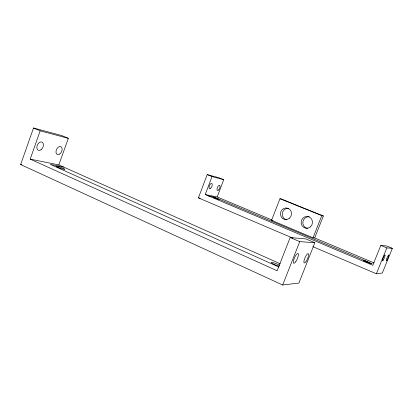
<?xml version="1.0" encoding="UTF-8"?>
<svg xmlns="http://www.w3.org/2000/svg" width="413" height="413" viewBox="0 0 413 413"><rect width="100%" height="100%" fill="white"/><g stroke="black" fill="none" stroke-linecap="round" stroke-linejoin="round"><path stroke-width="0.62" d="M30.185 159.129L277.144 270.773L290.163 237.542L305.873 238.915L314.861 242.72L298.909 283.06L282.673 285.006L20.65 164.56L33.51 127.994L61.924 135.619L68.326 138.329L58.837 164.921L30.185 159.129L40.164 130.833L68.326 138.329M292.729 238.094L198.426 197.873L207.202 174.611L219.06 177.791L223.727 179.691L217.171 196.955L205.23 194.538L212.019 176.578L223.727 179.691M271.558 220.346L279.957 198.72L281.842 199.19L323.369 215.978L314.685 237.955L313.028 237.795L271.558 220.346L273.019 220.568M282.673 285.006L299.74 241.626L314.861 242.72M313.028 237.795L321.779 215.638L323.369 215.978M312.894 246.695L376.357 273.762L382.299 273.045L392.35 248.311L386.563 245.957L380.812 245.456L372.789 265.285L205.23 194.538M376.357 273.762L386.842 247.914L392.35 248.311M369.227 263.783L372.118 263.649L214.254 197.125L208.761 196.03M20.65 164.56L21.915 164.797M198.426 197.873L200.248 198.214M63.525 167.017L50.329 164.379L278.878 267.03M279.957 198.72L321.779 215.638M207.202 174.611L212.019 176.578M380.812 245.456L386.842 247.914M217.171 196.955L271.728 219.892M314.685 237.955L374.111 262.942M33.51 127.994L40.164 130.833M290.163 237.542L299.74 241.626M58.837 164.921L280.179 263.788M279.007 266.127A5.085 0.702 21.6 0 1 272.343 263.442A5.085 0.702 21.6 0 1 272.988 262.632A5.085 0.702 21.6 0 1 279.653 265.316M307.757 228.466A5.88 5.653 -80.5 0 1 302.879 221.967A5.88 5.653 -80.5 0 1 309.198 216.804M286.617 219.788A5.803 5.508 -78.9 0 1 282.384 213.227A5.803 5.508 -78.9 0 1 288.517 208.358M218.936 199.417L213.578 197.404L218.936 199.417M363.311 260.417L363.213 260.453A3.221 0.268 22 0 0 365.453 261.625L366.233 261.945A3.221 0.268 22 0 0 369.181 262.859A3.221 0.268 22 0 0 366.698 261.558A3.221 0.268 22 0 0 363.311 260.417M64.252 169.299L63.628 169.201A4.528 0.501 19.2 0 1 57.872 167.296A4.528 0.501 19.2 0 1 56.793 166.222A4.528 0.501 19.2 0 1 62.368 167.941L63.282 168.334A4.528 0.501 19.2 0 1 64.252 169.299M218.642 189.923A2.793 1.172 -67.6 0 0 219.793 185.442A2.793 1.172 -67.6 0 0 217.171 188.292A2.793 1.172 -67.6 0 0 218.642 189.923M210.79 188.142A2.865 1.234 -67.5 0 0 211.946 183.532A2.865 1.234 -67.5 0 0 209.221 186.449A2.865 1.234 -67.5 0 0 210.79 188.142M59.952 153.904A4.295 2.767 -65.7 0 0 61.165 146.873A4.295 2.767 -65.7 0 0 56.06 150.993A4.295 2.767 -65.7 0 0 59.952 153.904M41.15 149.64A4.476 3.005 -65.3 0 0 42.343 142.299A4.476 3.005 -65.3 0 0 36.891 146.558A4.476 3.005 -65.3 0 0 41.15 149.64M305.971 261.651A5.101 1.368 -66.6 0 0 308.449 253.747A5.101 1.368 -66.6 0 0 304.355 259.493A5.101 1.368 -66.6 0 0 305.971 261.651M295.651 261.873A5.359 1.502 -66.5 0 0 298.207 253.582A5.359 1.502 -66.5 0 0 293.824 259.612A5.359 1.502 -66.5 0 0 295.651 261.873M383.336 259.973A3.206 0.537 -67.2 0 0 385.092 255.012A3.206 0.537 -67.2 0 0 382.908 258.626A3.206 0.537 -67.2 0 0 383.336 259.973M387.12 259.891A3.113 0.506 -67.2 0 0 388.834 255.074A3.113 0.506 -67.2 0 0 386.733 258.584A3.113 0.506 -67.2 0 0 387.12 259.891M310.292 226.98A5.927 5.694 -80.5 0 0 308.939 216.84A5.927 5.694 -80.5 0 0 301.144 223.242A5.927 5.694 -80.5 0 0 310.292 226.98M289.374 218.307A5.849 5.545 -78.9 0 0 288.078 208.317A5.849 5.545 -78.9 0 0 280.468 214.667A5.849 5.545 -78.9 0 0 289.374 218.307"/></g></svg>
